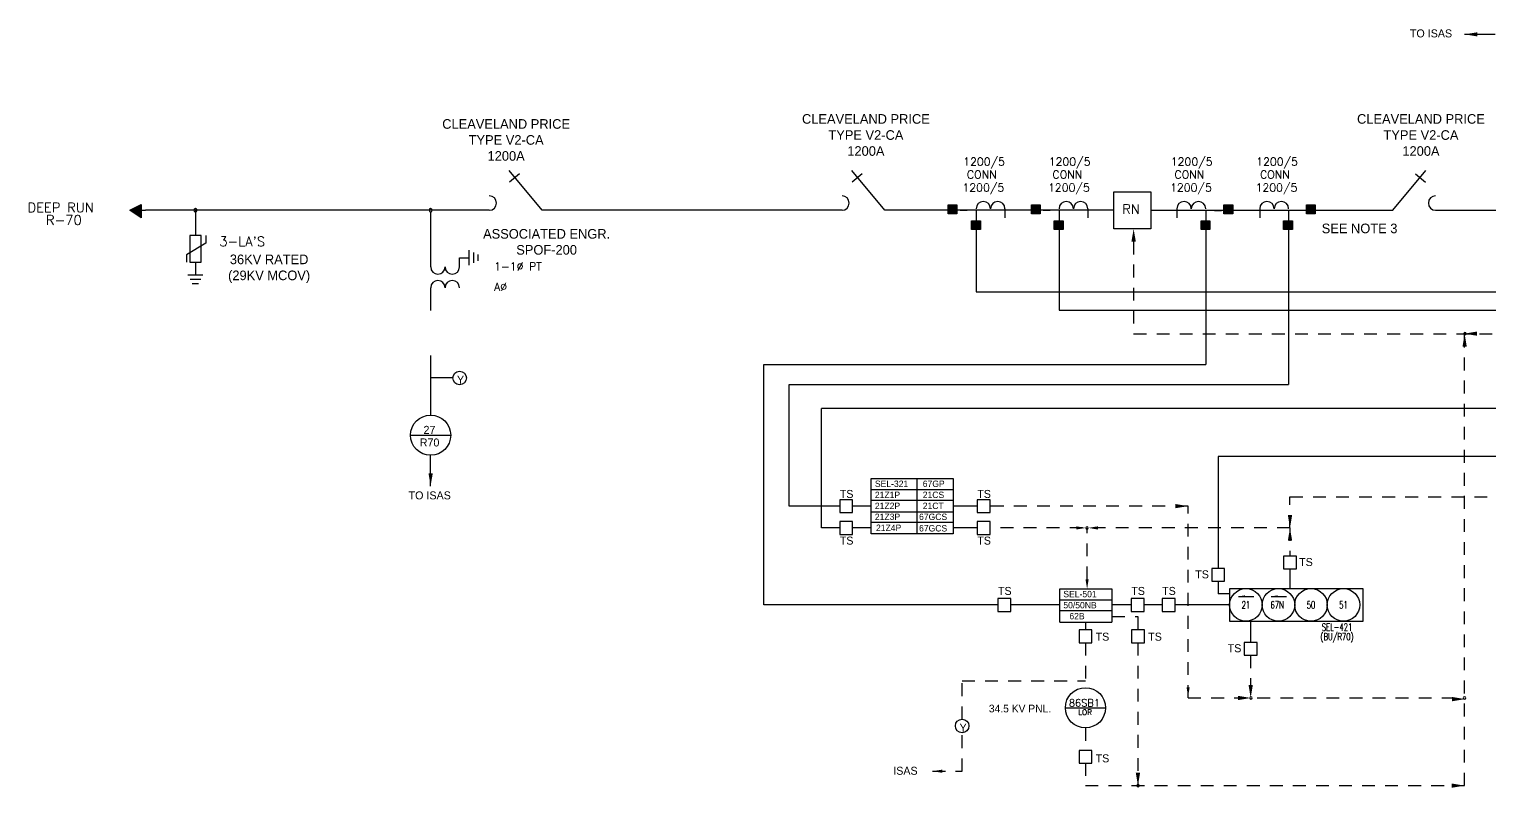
# Model space of a CAD drawing. Header units: inches. Extents: x 0.9 to 41.5, y 0.3 to 23.5.
# Drawn here: x 0.92 to 15.18, y 14.83 to 22.22 of the extents above; entities that cross this region are included whole.
import ezdxf
from ezdxf.enums import TextEntityAlignment as Align

# ---------------------------------------------------------------- set-up
doc = ezdxf.new("R2010")
doc.units = ezdxf.units.IN
doc.header["$LTSCALE"] = 0.5
doc.header["$MEASUREMENT"] = 0
doc.linetypes.add('HIDDEN', pattern=[0.375, 0.25, -0.125])
for name, color, linetype in [('BUS', 7, 'Continuous'), ('TEXT', 113, 'Continuous'), ('WIRING', 3, 'Continuous')]:
    doc.layers.add(name, color=color, linetype=linetype)
doc.styles.add('ROMANS', font='ROMANS.SHX')
doc.styles.add('TXT', font='txt.shx', dxfattribs={"width": 0.7})

msp = doc.modelspace()

# ---------------------------------------------------------------- hatches: boundary and pattern name
at = {"linetype": 'Continuous', "lineweight": 30}
msp.add_hatch(color=256, dxfattribs=at).paths.add_polyline_path([(1.908, 20.458), (2.017, 20.515), (2.017, 20.383)])
for points in [[(9.892, 20.51), (9.978, 20.51), (9.978, 20.423), (9.892, 20.423)], [(10.705, 20.51), (10.792, 20.51), (10.792, 20.423), (10.705, 20.423)], [(12.584, 20.51), (12.67, 20.51), (12.67, 20.423), (12.584, 20.423)], [(13.39, 20.51), (13.476, 20.51), (13.476, 20.423), (13.39, 20.423)], [(10.122, 20.356), (10.209, 20.356), (10.209, 20.27), (10.122, 20.27)], [(10.929, 20.356), (11.015, 20.356), (11.015, 20.27), (10.929, 20.27)], [(12.361, 20.356), (12.447, 20.356), (12.447, 20.27), (12.361, 20.27)], [(13.167, 20.356), (13.254, 20.356), (13.254, 20.27), (13.167, 20.27)]]:
    msp.add_hatch(color=256).paths.add_polyline_path(points)

# ---------------------------------------------------------------- linework, layer by layer
for p, q in [((14.933, 22.174), (15.232, 22.174)), ((11.51, 20.278), (11.51, 20.638)), ((11.51, 20.638), (11.87, 20.638)), ((11.87, 20.638), (11.87, 20.278)), ((2.547, 20.458), (2.547, 20.211)), ((4.842, 20.442), (4.842, 20.174)), ((10.079, 20.457), (10.009, 20.457)), ((10.166, 20.458), (10.166, 19.664)), ((10.447, 20.473), (10.447, 20.384)), ((10.889, 20.457), (10.819, 20.457)), ((10.975, 20.458), (10.975, 19.482)), ((11.256, 20.473), (11.256, 20.384)), ((12.125, 20.473), (12.125, 20.384)), ((12.406, 20.458), (12.406, 18.955)), ((12.492, 20.457), (12.562, 20.457)), ((12.934, 20.473), (12.934, 20.384)), ((13.215, 20.458), (13.215, 18.757)), ((11.87, 20.278), (11.51, 20.278)), ((2.647, 20.138), (2.46, 20.023)), ((2.602, 20.211), (2.491, 20.211)), ((2.491, 20.211), (2.491, 19.951)), ((2.602, 19.951), (2.602, 20.211)), ((2.647, 20.211), (2.647, 20.138)), ((4.842, 20.174), (4.842, 19.905)), ((2.46, 20.023), (2.46, 19.951)), ((5.124, 19.905), (5.124, 19.995)), ((5.124, 19.995), (5.216, 19.995)), ((5.216, 20.068), (5.216, 19.923)), ((5.259, 20.047), (5.259, 19.944)), ((5.303, 20.026), (5.303, 19.965)), ((2.619, 19.825), (2.474, 19.825)), ((2.491, 19.951), (2.602, 19.951)), ((2.547, 19.951), (2.547, 19.825)), ((2.598, 19.782), (2.495, 19.782)), ((2.577, 19.739), (2.516, 19.739)), ((4.842, 19.703), (4.842, 19.48)), ((10.166, 19.664), (21.153, 19.664)), ((10.975, 19.482), (20.627, 19.482)), ((4.842, 19.043), (4.842, 18.46)), ((5.059, 18.822), (4.842, 18.822)), ((8.095, 16.609), (8.095, 18.955)), ((8.095, 18.955), (12.406, 18.955)), ((8.342, 17.572), (8.342, 18.757)), ((8.342, 18.757), (13.215, 18.757)), ((8.658, 17.36), (8.658, 18.526)), ((16.215, 18.526), (8.658, 18.526)), ((4.646, 18.264), (5.039, 18.264)), ((4.842, 17.768), (4.842, 18.067)), ((12.528, 18.055), (12.528, 16.965)), ((16.675, 18.055), (12.528, 18.055)), ((9.142, 17.303), (9.142, 17.841)), ((9.142, 17.841), (9.941, 17.841)), ((9.586, 17.841), (9.586, 17.303)), ((9.941, 17.841), (9.941, 17.303)), ((9.142, 17.735), (9.941, 17.735)), ((8.835, 17.572), (8.342, 17.572)), ((8.96, 17.635), (8.835, 17.635)), ((8.835, 17.635), (8.835, 17.51)), ((8.96, 17.51), (8.96, 17.635)), ((9.136, 17.572), (8.96, 17.572)), ((9.142, 17.629), (9.941, 17.629)), ((10.177, 17.572), (9.941, 17.572)), ((10.303, 17.635), (10.177, 17.635)), ((10.177, 17.635), (10.177, 17.51)), ((10.303, 17.51), (10.303, 17.635)), ((8.835, 17.51), (8.96, 17.51)), ((8.96, 17.422), (8.835, 17.422)), ((8.835, 17.422), (8.835, 17.297)), ((8.96, 17.297), (8.96, 17.422)), ((9.142, 17.516), (9.941, 17.516)), ((9.142, 17.416), (9.941, 17.416)), ((10.177, 17.51), (10.303, 17.51)), ((10.303, 17.422), (10.177, 17.422)), ((10.177, 17.422), (10.177, 17.297)), ((10.303, 17.297), (10.303, 17.422)), ((8.835, 17.36), (8.658, 17.36)), ((8.835, 17.297), (8.96, 17.297)), ((9.136, 17.36), (8.96, 17.36)), ((9.941, 17.303), (9.142, 17.303)), ((10.177, 17.36), (9.941, 17.36)), ((10.177, 17.297), (10.303, 17.297)), ((12.59, 16.965), (12.465, 16.965)), ((12.465, 16.965), (12.465, 16.839)), ((12.59, 16.839), (12.59, 16.965)), ((13.292, 17.084), (13.166, 17.084)), ((13.166, 17.084), (13.166, 16.959)), ((13.292, 16.959), (13.292, 17.084)), ((12.465, 16.839), (12.59, 16.839)), ((12.528, 16.839), (12.528, 16.717)), ((13.166, 16.959), (13.292, 16.959)), ((13.229, 16.959), (13.229, 16.767)), ((10.982, 16.765), (11.49, 16.765)), ((10.982, 16.44), (10.982, 16.765)), ((11.49, 16.765), (11.49, 16.44)), ((12.64, 16.717), (12.528, 16.717)), ((8.634, 16.609), (8.095, 16.609)), ((10.379, 16.609), (8.634, 16.609)), ((10.504, 16.671), (10.379, 16.671)), ((10.379, 16.671), (10.379, 16.546)), ((10.379, 16.546), (10.504, 16.546)), ((10.504, 16.546), (10.504, 16.671)), ((10.805, 16.609), (10.504, 16.609)), ((10.982, 16.609), (10.805, 16.609)), ((10.982, 16.659), (11.49, 16.659)), ((10.982, 16.553), (11.49, 16.553)), ((11.68, 16.609), (11.49, 16.609)), ((11.805, 16.671), (11.68, 16.671)), ((11.68, 16.671), (11.68, 16.546)), ((11.68, 16.546), (11.805, 16.546)), ((11.805, 16.546), (11.805, 16.671)), ((11.981, 16.609), (11.805, 16.609)), ((12.107, 16.671), (11.981, 16.671)), ((11.981, 16.671), (11.981, 16.546)), ((11.981, 16.546), (12.107, 16.546)), ((12.107, 16.546), (12.107, 16.671)), ((12.634, 16.609), (12.107, 16.609)), ((10.982, 16.44), (11.49, 16.44)), ((11.233, 16.44), (11.233, 16.365)), ((12.845, 16.45), (12.845, 16.243)), ((11.295, 16.365), (11.17, 16.365)), ((11.17, 16.365), (11.17, 16.24)), ((11.295, 16.24), (11.295, 16.365)), ((11.682, 16.365), (11.682, 16.24)), ((11.808, 16.365), (11.682, 16.365)), ((11.808, 16.24), (11.808, 16.365)), ((11.17, 16.24), (11.295, 16.24)), ((11.682, 16.24), (11.808, 16.24)), ((12.908, 16.243), (12.783, 16.243)), ((12.783, 16.243), (12.783, 16.118)), ((12.783, 16.118), (12.908, 16.118)), ((12.908, 16.118), (12.908, 16.243)), ((11.036, 15.605), (11.429, 15.605)), ((11.295, 15.19), (11.17, 15.19)), ((11.17, 15.19), (11.17, 15.065)), ((11.295, 15.065), (11.295, 15.19)), ((11.17, 15.065), (11.295, 15.065))]:
    msp.add_line(p, q)
for p, q in [((5.93, 20.458), (5.607, 20.845)), ((5.709, 20.813), (5.611, 20.732)), ((9.274, 20.458), (8.952, 20.845)), ((9.053, 20.813), (8.956, 20.732)), ((14.232, 20.458), (14.555, 20.845)), ((14.453, 20.813), (14.551, 20.732)), ((1.908, 20.458), (2.017, 20.515)), ((1.908, 20.458), (2.059, 20.458)), ((2.017, 20.383), (1.908, 20.458)), ((2.017, 20.515), (2.017, 20.383)), ((5.415, 20.458), (2.059, 20.458)), ((8.857, 20.458), (5.93, 20.458)), ((11.51, 20.458), (9.274, 20.458)), ((11.87, 20.458), (14.232, 20.458)), ((14.65, 20.458), (30.668, 20.458))]:
    msp.add_line(p, q, dxfattribs=at)
at = {"linetype": 'HIDDEN'}
for p, q in [((11.703, 20.153), (11.703, 19.252)), ((11.703, 19.252), (19.959, 19.252)), ((14.932, 14.846), (14.932, 19.252)), ((12.235, 17.572), (10.303, 17.572)), ((12.235, 15.701), (12.235, 17.572)), ((13.229, 17.36), (13.229, 17.662)), ((13.229, 17.662), (27.794, 17.662)), ((13.229, 17.36), (10.303, 17.36)), ((11.249, 16.858), (11.249, 17.36)), ((13.229, 17.36), (13.229, 17.084)), ((11.492, 16.495), (11.745, 16.495)), ((11.745, 16.495), (11.745, 16.365)), ((11.233, 16.24), (11.233, 15.802)), ((11.745, 16.24), (11.745, 14.846)), ((12.845, 16.118), (12.845, 15.701)), ((10.029, 15.869), (11.233, 15.869)), ((10.029, 15.494), (10.029, 15.869)), ((12.235, 15.701), (14.932, 15.701)), ((11.233, 15.409), (11.233, 15.19)), ((10.029, 14.987), (10.029, 15.362)), ((9.741, 14.987), (10.029, 14.987)), ((11.233, 15.065), (11.233, 14.846)), ((11.233, 14.846), (14.932, 14.846))]:
    msp.add_line(p, q, dxfattribs=at)
for points in [[(9.892, 20.51), (9.978, 20.51), (9.978, 20.423), (9.892, 20.423)], [(10.705, 20.51), (10.792, 20.51), (10.792, 20.423), (10.705, 20.423)], [(12.584, 20.51), (12.67, 20.51), (12.67, 20.423), (12.584, 20.423)], [(13.39, 20.51), (13.476, 20.51), (13.476, 20.423), (13.39, 20.423)], [(10.122, 20.356), (10.209, 20.356), (10.209, 20.27), (10.122, 20.27)], [(10.929, 20.356), (11.015, 20.356), (11.015, 20.27), (10.929, 20.27)], [(12.361, 20.356), (12.447, 20.356), (12.447, 20.27), (12.361, 20.27)], [(13.167, 20.356), (13.254, 20.356), (13.254, 20.27), (13.167, 20.27)]]:
    msp.add_lwpolyline(points, close=True)
at = {"linetype": 'Continuous', "const_width": 0.00001, "flags": 128}
msp.add_lwpolyline([(4.748, 19.48), (4.748, 19.043), (4.936, 19.043), (4.936, 19.48)], close=True, dxfattribs=at)
for points in [[(4.936, 19.418), (4.748, 19.418)], [(4.748, 19.105), (4.936, 19.105)]]:
    msp.add_lwpolyline(points, dxfattribs=at)
for centre, radius in [((5.125, 18.822), 0.066), ((4.842, 18.264), 0.196), ((11.233, 15.605), 0.196), ((10.029, 15.428), 0.066)]:
    msp.add_circle(centre, radius)
at = {"linetype": 'Continuous', "lineweight": 30}
for centre, start, end in [((5.415, 20.528), 270, 90), ((8.857, 20.528), 270, 90), ((14.65, 20.528), 90, 270)]:
    msp.add_arc(centre, 0.0703, start, end, dxfattribs=at)
for centre, radius, start, end in [((10.236, 20.473), 0.0703, 0, 180), ((10.377, 20.473), 0.0703, 0, 180), ((11.045, 20.473), 0.0703, 0, 180), ((11.186, 20.473), 0.0703, 0, 180), ((12.195, 20.473), 0.0703, 0, 180), ((12.336, 20.473), 0.0703, 0, 180), ((13.004, 20.473), 0.0703, 0, 180), ((13.145, 20.473), 0.0703, 0, 180), ((2.547, 20.458), 0.0156, 90, 270), ((2.547, 20.458), 0.0156, 270, 90), ((4.842, 20.458), 0.0156, 90, 270), ((4.842, 20.458), 0.0156, 270, 90), ((4.913, 19.905), 0.0703, 180, 0), ((5.053, 19.905), 0.0703, 180, 0), ((4.913, 19.703), 0.0703, 0, 180), ((5.053, 19.703), 0.0703, 0, 180), ((14.936, 19.254), 0.0117, 0, 180), ((14.936, 19.254), 0.0117, 180, 0), ((11.249, 17.36), 0.0117, 0, 180), ((11.249, 17.36), 0.0117, 180, 0), ((12.848, 15.701), 0.0117, 0, 180), ((12.848, 15.701), 0.0117, 180, 0), ((14.932, 15.701), 0.0117, 0, 180), ((14.932, 15.701), 0.0117, 180, 0), ((11.747, 14.846), 0.0117, 0, 180), ((11.747, 14.846), 0.0117, 180, 0)]:
    msp.add_arc(centre, radius, start, end)
at = {"linetype": 'Continuous', "extrusion": (-1.22461e-16, -1.22461e-16, -1)}
for points in [[(-15.058, 22.194), (-14.933, 22.174), (-15.058, 22.153)], [(-15.055, 19.275), (-14.93, 19.254), (-15.055, 19.234)], [(-4.863, 17.893), (-4.842, 17.768), (-4.821, 17.893)], [(-12.866, 15.826), (-12.845, 15.701), (-12.825, 15.826)], [(-11.766, 14.971), (-11.745, 14.846), (-11.724, 14.971)]]:
    msp.add_solid(points, dxfattribs=at)
at = {"linetype": 'Continuous', "extrusion": (1.22461e-16, 1.22461e-16, -1)}
for points in [[(-11.682, 20.153), (-11.703, 20.278), (-11.724, 20.153)], [(-13.208, 17.235), (-13.229, 17.36), (-13.25, 17.235)], [(-12.72, 15.68), (-12.845, 15.701), (-12.72, 15.722)], [(-14.807, 14.825), (-14.932, 14.846), (-14.807, 14.867)]]:
    msp.add_solid(points, dxfattribs=at)
at = {"linetype": 'Continuous', "extrusion": (-1.22461e-16, 1.22461e-16, -1)}
msp.add_solid([(-14.954, 19.129), (-14.933, 19.254), (-14.913, 19.129)], dxfattribs=at)
at = {"linetype": 'Continuous', "extrusion": (1.22461e-16, -1.22461e-16, -1)}
for points in [[(-12.11, 17.593), (-12.235, 17.572), (-12.11, 17.552)], [(-13.208, 17.485), (-13.229, 17.36), (-13.25, 17.485)], [(-14.811, 15.711), (-14.936, 15.69), (-14.811, 15.669)]]:
    msp.add_solid(points, dxfattribs=at)
for points in [[(11.143, 17.344), (11.143, 17.375), (11.237, 17.36)], [(11.354, 17.344), (11.354, 17.375), (11.26, 17.36)], [(11.264, 16.858), (11.233, 16.858), (11.249, 16.764)], [(12.25, 15.806), (12.219, 15.806), (12.235, 15.713)], [(9.835, 14.971), (9.835, 15.002), (9.741, 14.987)]]:
    msp.add_solid(points)
at = {"layer": 'TEXT'}
for p, q in [((12.728, 16.692), (12.877, 16.692)), ((13.045, 16.692), (13.195, 16.692))]:
    msp.add_line(p, q, dxfattribs=at)
at = {"layer": 'TEXT', "linetype": 'Continuous', "extrusion": (-1.22461e-16, 1.22461e-16, -1)}
for points in [[(-12.79, 16.682), (-12.728, 16.692), (-12.79, 16.702)], [(-13.108, 16.682), (-13.045, 16.692), (-13.108, 16.702)]]:
    msp.add_solid(points, dxfattribs=at)
at = {"layer": 'WIRING'}
msp.add_lwpolyline([(13.943, 16.767), (12.64, 16.767), (12.64, 16.45), (13.943, 16.45)], close=True, dxfattribs=at)
for centre in [(12.799, 16.609), (13.116, 16.609), (13.434, 16.609), (13.751, 16.609)]:
    msp.add_circle(centre, 0.159, dxfattribs=at)

# ---------------------------------------------------------------- texts
for s, height, p in [('TO ISAS', 0.0781, (14.399, 22.144)), ('Y', 0.0781, (5.099, 18.766)), ('27', 0.0781, (4.773, 18.277)), ('R70', 0.0781, (4.736, 18.154)), ('SEL-321', 0.0625, (9.178, 17.759)), ('67GP', 0.0625, (9.645, 17.759)), ('TO ISAS', 0.0781, (4.627, 17.638)), ('TS', 0.0781, (8.835, 17.652)), ('21Z1P', 0.0625, (9.178, 17.651)), ('21CS', 0.0625, (9.645, 17.651)), ('TS', 0.0781, (10.177, 17.652)), ('21Z2P', 0.0625, (9.178, 17.544)), ('21CT', 0.0625, (9.645, 17.544)), ('21Z3P', 0.0625, (9.178, 17.437)), ('21Z4P', 0.0625, (9.189, 17.33)), ('67GCS', 0.0625, (9.609, 17.437)), ('TS', 0.0781, (8.835, 17.197)), ('67GCS', 0.0625, (9.609, 17.325)), ('TS', 0.0781, (10.177, 17.197)), ('TS', 0.0781, (13.318, 16.988)), ('TS', 0.0781, (12.304, 16.868)), ('TS', 0.0781, (10.379, 16.706)), ('SEL-501', 0.0625, (11.017, 16.683)), ('TS', 0.0781, (11.68, 16.706)), ('TS', 0.0781, (11.981, 16.706)), ('50/50NB', 0.0625, (11.017, 16.575)), ('62B', 0.0625, (11.076, 16.468)), ('TS', 0.0781, (11.332, 16.26)), ('TS', 0.0781, (11.845, 16.26)), ('TS', 0.0781, (12.621, 16.147)), ('Y', 0.0781, (10.004, 15.372)), ('TS', 0.0781, (11.332, 15.073)), ('ISAS', 0.0781, (9.357, 14.952))]:
    msp.add_text(s, height=height).set_placement(p)
for s, height, p in [('CLEAVELAND PRICE', 0.09375, (9.09, 21.302)), ('CLEAVELAND PRICE', 0.09375, (14.507, 21.302)), ('CLEAVELAND PRICE', 0.09375, (5.579, 21.253)), ('TYPE V2-CA', 0.0938, (9.09, 21.145)), ('TYPE V2-CA', 0.0938, (14.507, 21.145)), ('TYPE V2-CA', 0.0938, (5.579, 21.097)), ('1200A', 0.0938, (5.579, 20.941)), ('1200A', 0.0938, (9.09, 20.989)), ('1200A', 0.0938, (14.507, 20.989)), ('SEE NOTE 3', 0.0938, (13.908, 20.234))]:
    msp.add_text(s, height=height).set_placement(p, align=Align.CENTER)
at = {"style": 'ROMANS'}
for s, height, p in [('1200/5', 0.0781, (10.039, 20.893)), ('1200/5', 0.0781, (10.874, 20.893)), ('1200/5', 0.0781, (12.065, 20.893)), ('1200/5', 0.0781, (12.899, 20.893)), ('CONN', 0.0781, (10.076, 20.767)), ('CONN', 0.0781, (10.911, 20.767)), ('CONN', 0.0781, (12.102, 20.767)), ('CONN', 0.0781, (12.936, 20.767)), ('1200/5', 0.0781, (10.032, 20.64)), ('1200/5', 0.0781, (10.867, 20.64)), ('1200/5', 0.0781, (12.058, 20.64)), ('1200/5', 0.0781, (12.893, 20.64)), ('DEEP RUN', 0.0938, (0.908, 20.438)), ('R-70', 0.0938, (1.088, 20.316)), ('RN', 0.0938, (11.591, 20.422)), ("3-LA'S", 0.0938, (2.78, 20.107)), ('1-1%%C PT', 0.0781, (5.461, 19.871)), ('A%%C', 0.0781, (5.461, 19.672)), ('LOR', 0.0527, (11.161, 15.535))]:
    msp.add_text(s, height=height, dxfattribs=at).set_placement(p)
at = {"linetype": 'Continuous', "lineweight": -3, "style": 'ROMANS'}
msp.add_text('86SB1', height=0.0703, dxfattribs=at).set_placement((11.071, 15.618))
msp.add_text('34.5 KV PNL.', height=0.075).set_placement((10.594, 15.598), align=Align.MIDDLE_CENTER)
at = {"layer": 'BUS'}
for s, height, p in [('ASSOCIATED ENGR.', 0.09375, (5.974, 20.153)), ('SPOF-200', 0.0938, (5.974, 19.997)), ('36KV RATED', 0.0938, (3.266, 19.904)), ('(29KV MCOV)', 0.09375, (3.266, 19.748))]:
    msp.add_text(s, height=height, dxfattribs=at).set_placement(p, align=Align.BOTTOM_CENTER)
at = {"layer": 'TEXT', "style": 'TXT', "width": 0.7}
for s, p in [('21', (12.799, 16.609)), ('67N', (13.104, 16.609)), ('50', (13.434, 16.609)), ('51', (13.751, 16.609)), ('SEL-421', (13.688, 16.392)), ('(BU/R70)', (13.688, 16.299))]:
    msp.add_text(s, height=0.07, dxfattribs=at).set_placement(p, align=Align.MIDDLE_CENTER)

doc.saveas('drawing.dxf')
